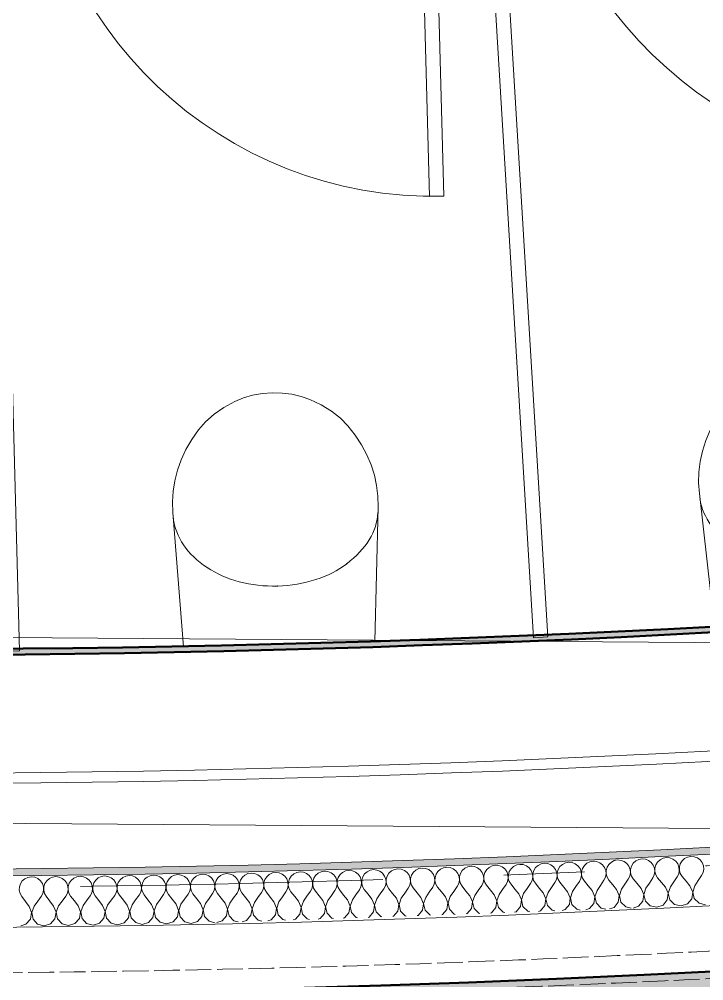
# Model space of a CAD drawing. Header units: millimetres. Extents: x -89663 to 74273, y -103666 to 18539.
# Drawn here: x -26515 to -25318, y -71921 to -70240 of the extents above; entities that cross this region are included whole.
import ezdxf
from ezdxf.enums import TextEntityAlignment as Align

# ---------------------------------------------------------------- set-up
doc = ezdxf.new("R2010")
doc.units = ezdxf.units.MM
doc.header["$MEASUREMENT"] = 0
doc.linetypes.add('Double Dashed', pattern=[1093.611073, 529.166651, -211.666656, 141.111112, -211.666656])
doc.linetypes.add('Hidden Line', pattern=[55, 45, -10])
for name, color, linetype in [('A-20-M_Floor_Slab', 7, 'Continuous'), ('A-25-M_Wall_Ext', 7, 'Continuous'), ('New_A-05-M_Gross_Int_WC_s', 7, 'Continuous'), ('New_A-15-MG_Structural_Grid_Phase_2', 7, 'Continuous'), ('New_A-25-M_Wall_Ext', 7, 'Continuous'), ('New_A-25-M_Wall_Int', 7, 'Continuous'), ('New_A-35-M_FFE_Sanitary', 7, 'Continuous'), ('New_A-40-M_Soft_Landscaping_P2', 7, 'Continuous')]:
    doc.layers.add(name, color=color, linetype=linetype)
for name, color, linetype, lineweight in [('A-20-M_Floor_Slab_Pen_No__89', 8, 'Continuous', 20), ('A-25-M_Wall_Ext_Pen_No__87', 8, 'Continuous', 20), ('New_A-25-M_Wall_Ext_Pen_No__87', 8, 'Continuous', 20), ('New_A-25-M_Wall_Int_Pen_No__193', 7, 'Continuous', 18), ('New_A-40-M_Soft_Landscaping_P2_Pen_No__150', 7, 'Continuous', 0), ('New_ArchiCAD Zone Stamps_Pen_No__6', 7, 'Continuous', 35)]:
    doc.layers.add(name, color=color, linetype=linetype, lineweight=lineweight)
for name, color, linetype, lineweight, true_color in [('New_A-05-M_Gross_Int_WC_s_Pen_No__74', 7, 'Continuous', 20, 0x606060), ('New_A-15-MG_Structural_Grid_Phase_2_Pen_No__222', 7, 'Continuous', 13, 0x65af33), ('New_A-25-M_Wall_Ext_Pen_No__107', 7, 'Continuous', 15, 0xa6a6a6), ('New_A-25-M_Wall_Ext_Pen_No__27', 7, 'Continuous', 50, 0x2a2a2a), ('New_A-25-M_Wall_Int_Pen_No__107', 7, 'Continuous', 15, 0xa6a6a6), ('New_A-25-M_Wall_Int_Pen_No__149', 7, 'Continuous', 0, 0x2a2a2a), ('New_A-35-M_FFE_Sanitary_Pen_No__211', 7, 'Continuous', 13, 0xebf6ff), ('New_A-35-M_FFE_Sanitary_Pen_No__27', 7, 'Continuous', 50, 0x2a2a2a), ('New_A-35-M_FFE_Sanitary_Pen_No__64', 7, 'Continuous', 20, 0x606060), ('New_A-35-M_FFE_Sanitary_Pen_No__75', 7, 'Continuous', 20, 0x606060)]:
    doc.layers.add(name, color=color, linetype=linetype, lineweight=lineweight, true_color=true_color)
doc.styles.add('GENERATED_STYLE_1', font='')
doc.styles.add('GENERATED_STYLE_3', font='')
doc.styles.add('GENERATED_STYLE_4', font='')
doc.styles.get('GENERATED_STYLE_1').set_extended_font_data('Arial', bold=True)
doc.styles.get('GENERATED_STYLE_3').set_extended_font_data('Arial')
doc.styles.get('GENERATED_STYLE_4').set_extended_font_data('Swis721 BT')

# ---------------------------------------------------------------- blocks, each defined once
blk = doc.blocks.new('*X220')
at = {"layer": 'New_A-25-M_Wall_Int_Pen_No__107', "linetype": 'Continuous'}
for p, q in [((-25516.9, -71713.1), (-25511.1, -71712)), ((-25511.1, -71712), (-25505.2, -71712.6)), ((-25479.4, -71713.8), (-25474.2, -71711.1)), ((-25474.2, -71711.1), (-25468.4, -71710)), ((-25468.4, -71710), (-25462.5, -71710.6)), ((-25462.5, -71710.6), (-25457, -71712.7)), ((-25441.1, -71715.7), (-25436.8, -71711.7)), ((-25436.8, -71711.7), (-25431.5, -71709.1)), ((-25431.5, -71709.1), (-25425.7, -71708)), ((-25425.7, -71708), (-25419.8, -71708.5)), ((-25419.8, -71708.5), (-25414.3, -71710.6)), ((-25414.3, -71710.6), (-25409.6, -71714.2)), ((-25398.4, -71713.6), (-25394.1, -71709.6)), ((-25394.1, -71709.6), (-25388.8, -71707)), ((-25388.8, -71707), (-25383, -71705.9)), ((-25383, -71705.9), (-25377.1, -71706.4)), ((-25377.1, -71706.4), (-25371.6, -71708.5)), ((-25371.6, -71708.5), (-25366.9, -71712.1)), ((-25366.9, -71712.1), (-25363.3, -71716.8)), ((-25358.8, -71716.5), (-25355.7, -71711.5)), ((-25355.7, -71711.5), (-25351.4, -71707.5)), ((-25351.4, -71707.5), (-25346.1, -71704.8)), ((-25346.1, -71704.8), (-25340.3, -71703.7)), ((-25340.3, -71703.7), (-25334.5, -71704.2)), ((-25334.5, -71704.2), (-25329, -71706.3)), ((-25329, -71706.3), (-25324.2, -71709.9)), ((-25324.2, -71709.9), (-25320.6, -71714.5)), ((-25943.9, -71729.2), (-25938.1, -71728.2)), ((-25938.1, -71728.2), (-25932.2, -71728.8)), ((-25932.2, -71728.8), (-25926.7, -71731.1)), ((-25906.5, -71730.4), (-25901.2, -71727.9)), ((-25901.2, -71727.9), (-25895.4, -71726.9)), ((-25895.4, -71726.9), (-25889.5, -71727.5)), ((-25889.5, -71727.5), (-25884, -71729.7)), ((-25863.8, -71729.1), (-25858.5, -71726.5)), ((-25858.5, -71726.5), (-25852.6, -71725.5)), ((-25852.6, -71725.5), (-25846.8, -71726.1)), ((-25846.8, -71726.1), (-25841.3, -71728.3)), ((-25841.3, -71728.3), (-25836.6, -71731.9)), ((-25825.5, -71731.5), (-25821.1, -71727.6)), ((-25821.1, -71727.6), (-25815.7, -71725)), ((-25815.7, -71725), (-25809.9, -71724)), ((-25809.9, -71724), (-25804.1, -71724.6)), ((-25804.1, -71724.6), (-25798.6, -71726.8)), ((-25798.6, -71726.8), (-25793.9, -71730.4)), ((-25782.7, -71730), (-25778.3, -71726.1)), ((-25778.3, -71726.1), (-25773, -71723.5)), ((-25773, -71723.5), (-25767.2, -71722.5)), ((-25767.2, -71722.5), (-25761.4, -71723.1)), ((-25761.4, -71723.1), (-25755.9, -71725.3)), ((-25755.9, -71725.3), (-25751.2, -71728.9)), ((-25751.2, -71728.9), (-25747.7, -71733.6)), ((-25743.2, -71733.5), (-25740, -71728.5)), ((-25740, -71728.5), (-25735.6, -71724.5)), ((-25735.6, -71724.5), (-25730.3, -71722)), ((-25730.3, -71722), (-25724.5, -71720.9)), ((-25724.5, -71720.9), (-25718.7, -71721.5)), ((-25718.7, -71721.5), (-25713.2, -71723.7)), ((-25713.2, -71723.7), (-25708.5, -71727.3)), ((-25708.5, -71727.3), (-25705, -71732)), ((-25700.5, -71731.9), (-25697.3, -71726.9)), ((-25697.3, -71726.9), (-25692.9, -71722.9)), ((-25692.9, -71722.9), (-25687.6, -71720.3)), ((-25687.6, -71720.3), (-25681.8, -71719.3)), ((-25681.8, -71719.3), (-25676, -71719.9)), ((-25676, -71719.9), (-25670.5, -71722)), ((-25670.5, -71722), (-25665.8, -71725.6)), ((-25665.8, -71725.6), (-25662.3, -71730.3)), ((-25657.8, -71730.2), (-25654.6, -71725.2)), ((-25654.6, -71725.2), (-25650.2, -71721.2)), ((-25650.2, -71721.2), (-25644.9, -71718.6)), ((-25644.9, -71718.6), (-25639.1, -71717.6)), ((-25639.1, -71717.6), (-25633.3, -71718.1)), ((-25633.3, -71718.1), (-25627.8, -71720.3)), ((-25627.8, -71720.3), (-25623.1, -71723.9)), ((-25623.1, -71723.9), (-25619.5, -71728.6)), ((-25619.5, -71728.6), (-25617.4, -71734.1)), ((-25616.7, -71734.1), (-25615, -71728.4)), ((-25615, -71728.4), (-25611.9, -71723.4)), ((-25611.9, -71723.4), (-25607.5, -71719.4)), ((-25607.5, -71719.4), (-25602.2, -71716.8)), ((-25602.2, -71716.8), (-25596.4, -71715.8)), ((-25596.4, -71715.8), (-25590.6, -71716.3)), ((-25590.6, -71716.3), (-25585.1, -71718.5)), ((-25585.1, -71718.5), (-25580.4, -71722.1)), ((-25580.4, -71722.1), (-25576.8, -71726.8)), ((-25576.8, -71726.8), (-25574.7, -71732.3)), ((-25574, -71732.3), (-25572.3, -71726.6)), ((-25572.3, -71726.6), (-25569.2, -71721.6)), ((-25569.2, -71721.6), (-25564.8, -71717.6)), ((-25564.8, -71717.6), (-25559.5, -71715)), ((-25559.5, -71715), (-25553.7, -71713.9)), ((-25553.7, -71713.9), (-25547.9, -71714.5)), ((-25547.9, -71714.5), (-25542.4, -71716.6)), ((-25542.4, -71716.6), (-25537.7, -71720.2)), ((-25537.7, -71720.2), (-25534.1, -71724.9)), ((-25534.1, -71724.9), (-25532, -71730.4)), ((-25531.3, -71730.4), (-25529.6, -71724.7)), ((-25529.6, -71724.7), (-25526.5, -71719.7)), ((-25526.5, -71719.7), (-25522.1, -71715.7)), ((-25522.1, -71715.7), (-25516.9, -71713.1)), ((-25505.2, -71712.6), (-25499.7, -71714.7)), ((-25499.7, -71714.7), (-25495, -71718.3)), ((-25495, -71718.3), (-25491.4, -71723)), ((-25491.4, -71723), (-25489.3, -71728.5)), ((-25489.3, -71728.5), (-25488.7, -71734.4)), ((-25488.5, -71728.4), (-25486.9, -71722.8)), ((-25488.5, -71734.4), (-25488.5, -71728.4)), ((-25486.9, -71722.8), (-25483.8, -71717.7)), ((-25483.8, -71717.7), (-25479.4, -71713.8)), ((-25457, -71712.7), (-25452.3, -71716.3)), ((-25452.3, -71716.3), (-25448.7, -71721)), ((-25448.7, -71721), (-25446.6, -71726.5)), ((-25446.6, -71726.5), (-25446, -71732.4)), ((-25445.8, -71726.4), (-25444.2, -71720.7)), ((-25445.8, -71732.3), (-25445.8, -71726.4)), ((-25444.2, -71720.7), (-25441.1, -71715.7)), ((-25409.6, -71714.2), (-25406, -71718.9)), ((-25406, -71718.9), (-25403.9, -71724.4)), ((-25403.9, -71724.4), (-25403.3, -71730.3)), ((-25403.1, -71724.4), (-25401.5, -71718.7)), ((-25403.1, -71730.3), (-25403.1, -71724.4)), ((-25401.5, -71718.7), (-25398.4, -71713.6)), ((-25363.3, -71716.8), (-25361.2, -71722.3)), ((-25360.6, -71728.1), (-25361.6, -71734)), ((-25361.2, -71722.3), (-25360.6, -71728.1)), ((-25360.4, -71722.2), (-25358.8, -71716.5)), ((-25360.4, -71728.1), (-25360.4, -71722.2)), ((-25358.8, -71733.8), (-25360.4, -71728.1)), ((-25320.6, -71714.5), (-25318.5, -71720)), ((-25317.9, -71725.9), (-25318.9, -71731.7)), ((-25318.5, -71720), (-25317.9, -71725.9)), ((-26509.2, -71746.6), (-26504.7, -71742.8)), ((-26504.7, -71742.8), (-26499.3, -71740.4)), ((-26499.3, -71740.4), (-26493.5, -71739.5)), ((-26493.5, -71739.5), (-26487.6, -71740.2)), ((-26487.6, -71740.2), (-26482.2, -71742.6)), ((-26482.2, -71742.6), (-26477.6, -71746.3)), ((-26466.4, -71746.2), (-26461.9, -71742.3)), ((-26461.9, -71742.3), (-26456.6, -71739.9)), ((-26456.6, -71739.9), (-26450.7, -71739)), ((-26450.7, -71739), (-26444.9, -71739.8)), ((-26444.9, -71739.8), (-26439.5, -71742.1)), ((-26439.5, -71742.1), (-26434.9, -71745.8)), ((-26434.9, -71745.8), (-26431.5, -71750.6)), ((-26427, -71750.6), (-26423.7, -71745.6)), ((-26423.7, -71745.6), (-26419.2, -71741.8)), ((-26419.2, -71741.8), (-26413.8, -71739.4)), ((-26413.8, -71739.4), (-26408, -71738.5)), ((-26408, -71738.5), (-26402.2, -71739.2)), ((-26402.2, -71739.2), (-26396.7, -71741.5)), ((-26396.7, -71741.5), (-26392.1, -71745.2)), ((-26392.1, -71745.2), (-26388.7, -71750)), ((-26384.2, -71750), (-26380.9, -71745.1)), ((-26380.9, -71745.1), (-26376.5, -71741.2)), ((-26376.5, -71741.2), (-26371.1, -71738.8)), ((-26371.1, -71738.8), (-26365.3, -71737.9)), ((-26365.3, -71737.9), (-26359.4, -71738.6)), ((-26359.4, -71738.6), (-26354, -71740.9)), ((-26354, -71740.9), (-26349.4, -71744.6)), ((-26349.4, -71744.6), (-26346, -71749.4)), ((-26341.5, -71749.3), (-26338.2, -71744.4)), ((-26338.2, -71744.4), (-26333.7, -71740.6)), ((-26333.7, -71740.6), (-26328.4, -71738.1)), ((-26328.4, -71738.1), (-26322.6, -71737.2)), ((-26322.6, -71737.2), (-26316.7, -71737.9)), ((-26316.7, -71737.9), (-26311.3, -71740.2)), ((-26311.3, -71740.2), (-26306.7, -71743.9)), ((-26306.7, -71743.9), (-26303.2, -71748.7)), ((-26298.7, -71748.6), (-26295.5, -71743.7)), ((-26295.5, -71743.7), (-26291, -71739.8)), ((-26291, -71739.8), (-26285.6, -71737.4)), ((-26285.6, -71737.4), (-26279.8, -71736.4)), ((-26279.8, -71736.4), (-26274, -71737.2)), ((-26274, -71737.2), (-26268.5, -71739.4)), ((-26268.5, -71739.4), (-26263.9, -71743.1)), ((-26263.9, -71743.1), (-26260.5, -71747.9)), ((-26256, -71747.9), (-26252.7, -71742.9)), ((-26252.7, -71742.9), (-26248.3, -71739.1)), ((-26248.3, -71739.1), (-26242.9, -71736.6)), ((-26242.9, -71736.6), (-26237.1, -71735.6)), ((-26237.1, -71735.6), (-26231.2, -71736.3)), ((-26231.2, -71736.3), (-26225.8, -71738.6)), ((-26225.8, -71738.6), (-26221.2, -71742.3)), ((-26221.2, -71742.3), (-26217.8, -71747.1)), ((-26213.2, -71747), (-26210, -71742.1)), ((-26210, -71742.1), (-26205.5, -71738.2)), ((-26205.5, -71738.2), (-26200.2, -71735.7)), ((-26200.2, -71735.7), (-26194.4, -71734.8)), ((-26194.4, -71734.8), (-26188.5, -71735.5)), ((-26188.5, -71735.5), (-26183.1, -71737.7)), ((-26183.1, -71737.7), (-26178.5, -71741.4)), ((-26178.5, -71741.4), (-26175, -71746.2)), ((-26170.5, -71746.1), (-26167.3, -71741.2)), ((-26167.3, -71741.2), (-26162.8, -71737.3)), ((-26162.8, -71737.3), (-26157.5, -71734.8)), ((-26157.5, -71734.8), (-26151.7, -71733.8)), ((-26151.7, -71733.8), (-26145.8, -71734.5)), ((-26145.8, -71734.5), (-26140.4, -71736.8)), ((-26140.4, -71736.8), (-26135.7, -71740.5)), ((-26135.7, -71740.5), (-26132.3, -71745.2)), ((-26132.3, -71745.2), (-26130.3, -71750.8)), ((-26129.5, -71750.8), (-26127.8, -71745.1)), ((-26127.8, -71745.1), (-26124.5, -71740.2)), ((-26124.5, -71740.2), (-26120.1, -71736.3)), ((-26120.1, -71736.3), (-26114.8, -71733.8)), ((-26114.8, -71733.8), (-26108.9, -71732.8)), ((-26108.9, -71732.8), (-26103.1, -71733.5)), ((-26103.1, -71733.5), (-26097.6, -71735.8)), ((-26097.6, -71735.8), (-26093, -71739.4)), ((-26093, -71739.4), (-26089.5, -71744.2)), ((-26089.5, -71744.2), (-26087.5, -71749.8)), ((-26086.8, -71749.8), (-26085, -71744.1)), ((-26085, -71744.1), (-26081.8, -71739.2)), ((-26081.8, -71739.2), (-26077.4, -71735.3)), ((-26077.4, -71735.3), (-26072, -71732.7)), ((-26072, -71732.7), (-26066.2, -71731.8)), ((-26066.2, -71731.8), (-26060.4, -71732.4)), ((-26060.4, -71732.4), (-26054.9, -71734.7)), ((-26054.9, -71734.7), (-26050.3, -71738.3)), ((-26050.3, -71738.3), (-26046.8, -71743.1)), ((-26046.8, -71743.1), (-26044.8, -71748.7)), ((-26044, -71748.7), (-26042.3, -71743)), ((-26042.3, -71743), (-26039.1, -71738)), ((-26039.1, -71738), (-26034.6, -71734.2)), ((-26034.6, -71734.2), (-26029.3, -71731.6)), ((-26029.3, -71731.6), (-26023.5, -71730.7)), ((-26023.5, -71730.7), (-26017.6, -71731.3)), ((-26017.6, -71731.3), (-26012.2, -71733.5)), ((-26012.2, -71733.5), (-26007.5, -71737.2)), ((-26007.5, -71737.2), (-26004.1, -71742)), ((-26004.1, -71742), (-26002, -71747.5)), ((-26001.3, -71747.5), (-25999.6, -71741.8)), ((-25999.6, -71741.8), (-25996.4, -71736.9)), ((-25996.4, -71736.9), (-25991.9, -71733)), ((-25991.9, -71733), (-25986.6, -71730.4)), ((-25986.6, -71730.4), (-25980.8, -71729.5)), ((-25980.8, -71729.5), (-25974.9, -71730.1)), ((-25974.9, -71730.1), (-25969.5, -71732.3)), ((-25969.5, -71732.3), (-25964.8, -71736)), ((-25964.8, -71736), (-25961.3, -71740.7)), ((-25961.3, -71740.7), (-25959.3, -71746.3)), ((-25958.5, -71746.3), (-25956.8, -71740.6)), ((-25956.8, -71740.6), (-25953.6, -71735.6)), ((-25953.6, -71735.6), (-25949.2, -71731.7)), ((-25949.2, -71731.7), (-25943.9, -71729.2)), ((-25926.7, -71731.1), (-25922.1, -71734.7)), ((-25922.1, -71734.7), (-25918.6, -71739.5)), ((-25918.6, -71739.5), (-25916.5, -71745)), ((-25916.5, -71745), (-25916.1, -71750.9)), ((-25915.9, -71750.9), (-25915.8, -71745)), ((-25915.8, -71745), (-25914.1, -71739.3)), ((-25914.1, -71739.3), (-25910.9, -71734.3)), ((-25910.9, -71734.3), (-25906.5, -71730.4)), ((-25884, -71729.7), (-25879.4, -71733.3)), ((-25879.4, -71733.3), (-25875.9, -71738.1)), ((-25875.9, -71738.1), (-25873.8, -71743.6)), ((-25873.8, -71743.6), (-25873.3, -71749.5)), ((-25873.2, -71749.5), (-25873.1, -71743.6)), ((-25873.1, -71743.6), (-25871.4, -71738)), ((-25871.4, -71738), (-25868.2, -71733)), ((-25868.2, -71733), (-25863.8, -71729.1)), ((-25836.6, -71731.9), (-25833.1, -71736.7)), ((-25833.1, -71736.7), (-25831.1, -71742.2)), ((-25831.1, -71742.2), (-25830.6, -71748.1)), ((-25830.4, -71748.1), (-25830.3, -71742.2)), ((-25830.3, -71742.2), (-25828.6, -71736.5)), ((-25828.6, -71736.5), (-25825.5, -71731.5)), ((-25793.9, -71730.4), (-25790.4, -71735.2)), ((-25790.4, -71735.2), (-25788.3, -71740.7)), ((-25788.3, -71740.7), (-25787.8, -71746.6)), ((-25787.7, -71746.6), (-25787.6, -71740.7)), ((-25787.6, -71740.7), (-25785.9, -71735)), ((-25785.9, -71735), (-25782.7, -71730)), ((-25747.7, -71733.6), (-25745.6, -71739.2)), ((-25745.1, -71745.1), (-25746.2, -71750.9)), ((-25745.6, -71739.2), (-25745.1, -71745.1)), ((-25744.9, -71739.1), (-25743.2, -71733.5)), ((-25744.9, -71745.1), (-25744.9, -71739.1)), ((-25743.4, -71750.8), (-25744.9, -71745.1)), ((-25705, -71732), (-25702.9, -71737.6)), ((-25702.4, -71743.4), (-25703.5, -71749.2)), ((-25702.9, -71737.6), (-25702.4, -71743.4)), ((-25702.2, -71743.4), (-25702.1, -71737.5)), ((-25700.6, -71749.1), (-25702.2, -71743.4)), ((-25702.1, -71737.5), (-25700.5, -71731.9)), ((-25662.3, -71730.3), (-25660.2, -71735.9)), ((-25659.6, -71741.8), (-25660.7, -71747.6)), ((-25660.2, -71735.9), (-25659.6, -71741.8)), ((-25659.5, -71741.8), (-25659.4, -71735.8)), ((-25657.9, -71747.5), (-25659.5, -71741.8)), ((-25659.4, -71735.8), (-25657.8, -71730.2)), ((-25616.9, -71740), (-25618, -71745.8)), ((-25617.4, -71734.1), (-25616.9, -71740)), ((-25616.7, -71740), (-25616.7, -71734.1)), ((-25615.2, -71745.7), (-25616.7, -71740)), ((-25612.1, -71750.7), (-25615.2, -71745.7)), ((-25575.3, -71744), (-25577.9, -71749.3)), ((-25574.2, -71738.2), (-25575.3, -71744)), ((-25574.7, -71732.3), (-25574.2, -71738.2)), ((-25574, -71738.2), (-25574, -71732.3)), ((-25572.4, -71743.9), (-25574, -71738.2)), ((-25569.3, -71748.9), (-25572.4, -71743.9)), ((-25532.5, -71742.1), (-25535.1, -71747.4)), ((-25531.4, -71736.3), (-25532.5, -71742.1)), ((-25532, -71730.4), (-25531.4, -71736.3)), ((-25531.3, -71736.3), (-25531.3, -71730.4)), ((-25529.7, -71742), (-25531.3, -71736.3)), ((-25526.6, -71747), (-25529.7, -71742)), ((-25498.4, -71754.3), (-25492.4, -71745.5)), ((-25489.8, -71740.2), (-25492.4, -71745.5)), ((-25488.7, -71734.4), (-25489.8, -71740.2)), ((-25486.9, -71740), (-25488.5, -71734.4)), ((-25483.9, -71745.1), (-25486.9, -71740)), ((-25477, -71753.3), (-25483.9, -71745.1)), ((-25455.7, -71752.3), (-25449.7, -71743.5)), ((-25447.1, -71738.2), (-25449.7, -71743.5)), ((-25446, -71732.4), (-25447.1, -71738.2)), ((-25444.2, -71738), (-25445.8, -71732.3)), ((-25441.1, -71743.1), (-25444.2, -71738)), ((-25434.3, -71751.3), (-25441.1, -71743.1)), ((-25412.9, -71750.3), (-25406.9, -71741.4)), ((-25404.3, -71736.1), (-25406.9, -71741.4)), ((-25403.3, -71730.3), (-25404.3, -71736.1)), ((-25401.5, -71736), (-25403.1, -71730.3)), ((-25398.4, -71741), (-25401.5, -71736)), ((-25391.6, -71749.2), (-25398.4, -71741)), ((-25370.2, -71748.2), (-25364.2, -71739.3)), ((-25361.6, -71734), (-25364.2, -71739.3)), ((-25355.7, -71738.8), (-25358.8, -71733.8)), ((-25348.8, -71747.1), (-25355.7, -71738.8)), ((-25327.4, -71746), (-25321.5, -71737.1)), ((-25318.9, -71731.7), (-25321.5, -71737.1)), ((-26514.5, -71763), (-26514.3, -71757.1)), ((-26514.3, -71757.1), (-26512.5, -71751.5)), ((-26512.5, -71751.5), (-26509.2, -71746.6)), ((-26477.6, -71746.3), (-26474.2, -71751.1)), ((-26474.2, -71751.1), (-26472.3, -71756.7)), ((-26471.9, -71762.6), (-26473.2, -71768.4)), ((-26472.3, -71756.7), (-26471.9, -71762.6)), ((-26471.8, -71762.6), (-26471.5, -71756.7)), ((-26470.4, -71768.3), (-26471.8, -71762.6)), ((-26471.5, -71756.7), (-26469.7, -71751.1)), ((-26469.7, -71751.1), (-26466.4, -71746.2)), ((-26431.5, -71750.6), (-26429.5, -71756.2)), ((-26429.2, -71762.1), (-26430.4, -71767.9)), ((-26429.5, -71756.2), (-26429.2, -71762.1)), ((-26429, -71762.1), (-26428.8, -71756.2)), ((-26427.6, -71767.8), (-26429, -71762.1)), ((-26428.8, -71756.2), (-26427, -71750.6)), ((-26388.7, -71750), (-26386.8, -71755.6)), ((-26386.4, -71761.5), (-26387.6, -71767.3)), ((-26386.8, -71755.6), (-26386.4, -71761.5)), ((-26386.2, -71761.5), (-26386, -71755.6)), ((-26384.8, -71767.3), (-26386.2, -71761.5)), ((-26386, -71755.6), (-26384.2, -71750)), ((-26346, -71749.4), (-26344, -71755)), ((-26343.6, -71760.9), (-26344.9, -71766.7)), ((-26344, -71755), (-26343.6, -71760.9)), ((-26343.5, -71760.9), (-26343.3, -71755)), ((-26342, -71766.6), (-26343.5, -71760.9)), ((-26343.3, -71755), (-26341.5, -71749.3)), ((-26303.2, -71748.7), (-26301.3, -71754.3)), ((-26300.9, -71760.2), (-26302.1, -71766)), ((-26301.3, -71754.3), (-26300.9, -71760.2)), ((-26300.7, -71760.2), (-26300.5, -71754.3)), ((-26299.3, -71765.9), (-26300.7, -71760.2)), ((-26300.5, -71754.3), (-26298.7, -71748.6)), ((-26260.5, -71747.9), (-26258.5, -71753.5)), ((-26258.1, -71759.4), (-26259.3, -71765.2)), ((-26258.5, -71753.5), (-26258.1, -71759.4)), ((-26257.9, -71759.4), (-26257.8, -71753.5)), ((-26256.5, -71765.1), (-26257.9, -71759.4)), ((-26257.8, -71753.5), (-26256, -71747.9)), ((-26217.8, -71747.1), (-26215.8, -71752.7)), ((-26215.4, -71758.6), (-26216.6, -71764.4)), ((-26215.8, -71752.7), (-26215.4, -71758.6)), ((-26215.2, -71758.6), (-26215, -71752.7)), ((-26213.7, -71764.3), (-26215.2, -71758.6)), ((-26215, -71752.7), (-26213.2, -71747)), ((-26175, -71746.2), (-26173, -71751.8)), ((-26172.6, -71757.7), (-26173.8, -71763.5)), ((-26173, -71751.8), (-26172.6, -71757.7)), ((-26172.4, -71757.7), (-26172.3, -71751.8)), ((-26171, -71763.4), (-26172.4, -71757.7)), ((-26172.3, -71751.8), (-26170.5, -71746.1)), ((-26131, -71762.5), (-26133.8, -71767.7)), ((-26129.8, -71756.7), (-26131, -71762.5)), ((-26130.3, -71750.8), (-26129.8, -71756.7)), ((-26129.7, -71756.7), (-26129.5, -71750.8)), ((-26128.2, -71762.4), (-26129.7, -71756.7)), ((-26125.2, -71767.5), (-26128.2, -71762.4)), ((-26088.3, -71761.5), (-26091, -71766.7)), ((-26087.1, -71755.7), (-26088.3, -71761.5)), ((-26087.5, -71749.8), (-26087.1, -71755.7)), ((-26086.9, -71755.7), (-26086.8, -71749.8)), ((-26085.4, -71761.4), (-26086.9, -71755.7)), ((-26082.4, -71766.5), (-26085.4, -71761.4)), ((-26045.5, -71760.4), (-26048.2, -71765.6)), ((-26044.3, -71754.6), (-26045.5, -71760.4)), ((-26044.8, -71748.7), (-26044.3, -71754.6)), ((-26044.2, -71754.6), (-26044, -71748.7)), ((-26042.7, -71760.3), (-26044.2, -71754.6)), ((-26039.7, -71765.4), (-26042.7, -71760.3)), ((-26002.7, -71759.2), (-26005.5, -71764.5)), ((-26001.6, -71753.4), (-26002.7, -71759.2)), ((-26002, -71747.5), (-26001.6, -71753.4)), ((-26001.4, -71753.4), (-26001.3, -71747.5)), ((-25999.9, -71759.1), (-26001.4, -71753.4)), ((-25996.9, -71764.2), (-25999.9, -71759.1)), ((-25960, -71758), (-25962.7, -71763.2)), ((-25958.8, -71752.2), (-25960, -71758)), ((-25959.3, -71746.3), (-25958.8, -71752.2)), ((-25958.7, -71752.2), (-25958.5, -71746.3)), ((-25957.1, -71757.9), (-25958.7, -71752.2)), ((-25954.1, -71763), (-25957.1, -71757.9)), ((-25926.1, -71770.7), (-25919.9, -71761.9)), ((-25917.2, -71756.7), (-25919.9, -71761.9)), ((-25916.1, -71750.9), (-25917.2, -71756.7)), ((-25914.4, -71756.6), (-25915.9, -71750.9)), ((-25911.4, -71761.7), (-25914.4, -71756.6)), ((-25904.7, -71770), (-25911.4, -71761.7)), ((-25883.3, -71769.4), (-25877.2, -71760.6)), ((-25874.5, -71755.3), (-25877.2, -71760.6)), ((-25873.3, -71749.5), (-25874.5, -71755.3)), ((-25871.6, -71755.2), (-25873.2, -71749.5)), ((-25868.6, -71760.3), (-25871.6, -71755.2)), ((-25861.9, -71768.7), (-25868.6, -71760.3)), ((-25840.5, -71768), (-25834.4, -71759.2)), ((-25831.7, -71753.9), (-25834.4, -71759.2)), ((-25830.6, -71748.1), (-25831.7, -71753.9)), ((-25828.9, -71753.8), (-25830.4, -71748.1)), ((-25825.9, -71758.9), (-25828.9, -71753.8)), ((-25819.1, -71767.2), (-25825.9, -71758.9)), ((-25797.8, -71766.5), (-25791.6, -71757.7)), ((-25789, -71752.4), (-25791.6, -71757.7)), ((-25787.8, -71746.6), (-25789, -71752.4)), ((-25786.1, -71752.3), (-25787.7, -71746.6)), ((-25783.1, -71757.4), (-25786.1, -71752.3)), ((-25776.4, -71765.7), (-25783.1, -71757.4)), ((-25755, -71764.9), (-25748.9, -71756.1)), ((-25746.2, -71750.9), (-25748.9, -71756.1)), ((-25740.3, -71755.8), (-25743.4, -71750.8)), ((-25733.6, -71764.2), (-25740.3, -71755.8)), ((-25712.2, -71763.3), (-25706.1, -71754.5)), ((-25703.5, -71749.2), (-25706.1, -71754.5)), ((-25697.6, -71754.2), (-25700.6, -71749.1)), ((-25690.8, -71762.5), (-25697.6, -71754.2)), ((-25684.1, -71770.8), (-25690.8, -71762.5)), ((-25675.5, -71770.5), (-25669.5, -71761.7)), ((-25669.5, -71761.7), (-25663.4, -71752.9)), ((-25660.7, -71747.6), (-25663.4, -71752.9)), ((-25654.8, -71752.5), (-25657.9, -71747.5)), ((-25648.1, -71760.8), (-25654.8, -71752.5)), ((-25641.3, -71769.1), (-25648.1, -71760.8)), ((-25632.8, -71768.8), (-25626.7, -71759.9)), ((-25626.7, -71759.9), (-25620.6, -71751.1)), ((-25618, -71745.8), (-25620.6, -71751.1)), ((-25605.3, -71759), (-25612.1, -71750.7)), ((-25598.5, -71767.3), (-25605.3, -71759)), ((-25590, -71767), (-25583.9, -71758.1)), ((-25583.9, -71758.1), (-25577.9, -71749.3)), ((-25562.6, -71757.2), (-25569.3, -71748.9)), ((-25555.8, -71765.5), (-25562.6, -71757.2)), ((-25547.2, -71765.1), (-25541.2, -71756.3)), ((-25541.2, -71756.3), (-25535.1, -71747.4)), ((-25519.8, -71755.3), (-25526.6, -71747)), ((-25513, -71763.6), (-25519.8, -71755.3)), ((-25504.4, -71763.2), (-25498.4, -71754.3)), ((-25470.2, -71761.6), (-25477, -71753.3)), ((-25470.2, -71761.6), (-25465.5, -71772.3)), ((-25465.4, -71772.3), (-25461.7, -71761.2)), ((-25461.7, -71761.2), (-25455.7, -71752.3)), ((-25427.5, -71759.6), (-25434.3, -71751.3)), ((-25427.5, -71759.6), (-25422.7, -71770.3)), ((-25422.6, -71770.3), (-25418.9, -71759.2)), ((-25418.9, -71759.2), (-25412.9, -71750.3)), ((-25384.7, -71757.5), (-25391.6, -71749.2)), ((-25384.7, -71757.5), (-25380, -71768.2)), ((-25379.8, -71768.2), (-25376.2, -71757)), ((-25376.2, -71757), (-25370.2, -71748.2)), ((-25342, -71755.3), (-25348.8, -71747.1)), ((-25342, -71755.3), (-25337.2, -71766)), ((-25337, -71766), (-25333.4, -71754.9)), ((-25333.4, -71754.9), (-25327.4, -71746)), ((-26513.1, -71768.8), (-26514.5, -71763)), ((-26510.2, -71773.9), (-26513.1, -71768.8)), ((-26503.7, -71782.4), (-26510.2, -71773.9)), ((-26482.3, -71782.2), (-26476, -71773.6)), ((-26473.2, -71768.4), (-26476, -71773.6)), ((-26467.4, -71773.5), (-26470.4, -71768.3)), ((-26460.9, -71782), (-26467.4, -71773.5)), ((-26439.5, -71781.7), (-26433.2, -71773.1)), ((-26430.4, -71767.9), (-26433.2, -71773.1)), ((-26424.7, -71773), (-26427.6, -71767.8)), ((-26418.1, -71781.5), (-26424.7, -71773)), ((-26396.7, -71781.2), (-26390.4, -71772.5)), ((-26387.6, -71767.3), (-26390.4, -71772.5)), ((-26381.9, -71772.4), (-26384.8, -71767.3)), ((-26375.3, -71780.9), (-26381.9, -71772.4)), ((-26353.9, -71780.5), (-26347.7, -71771.9)), ((-26344.9, -71766.7), (-26347.7, -71771.9)), ((-26339.1, -71771.7), (-26342, -71766.6)), ((-26332.5, -71780.2), (-26339.1, -71771.7)), ((-26311.1, -71779.9), (-26304.9, -71771.2)), ((-26302.1, -71766), (-26304.9, -71771.2)), ((-26296.3, -71771), (-26299.3, -71765.9)), ((-26289.8, -71779.5), (-26296.3, -71771)), ((-26274.6, -71787.8), (-26268.4, -71779.1)), ((-26268.4, -71779.1), (-26262.1, -71770.4)), ((-26259.3, -71765.2), (-26262.1, -71770.4)), ((-26253.5, -71770.3), (-26256.5, -71765.1)), ((-26247, -71778.7), (-26253.5, -71770.3)), ((-26240.4, -71787.1), (-26247, -71778.7)), ((-26231.8, -71787), (-26225.6, -71778.3)), ((-26225.6, -71778.3), (-26219.3, -71769.6)), ((-26216.6, -71764.4), (-26219.3, -71769.6)), ((-26210.8, -71769.4), (-26213.7, -71764.3)), ((-26204.2, -71777.8), (-26210.8, -71769.4)), ((-26197.6, -71786.3), (-26204.2, -71777.8)), ((-26189, -71786.1), (-26182.8, -71777.4)), ((-26182.8, -71777.4), (-26176.5, -71768.7)), ((-26173.8, -71763.5), (-26176.5, -71768.7)), ((-26168, -71768.5), (-26171, -71763.4)), ((-26161.4, -71776.9), (-26168, -71768.5)), ((-26154.8, -71785.4), (-26161.4, -71776.9)), ((-26146.2, -71785.2), (-26140, -71776.4)), ((-26140, -71776.4), (-26133.8, -71767.7)), ((-26118.6, -71775.9), (-26125.2, -71767.5)), ((-26112, -71784.4), (-26118.6, -71775.9)), ((-26103.4, -71784.2), (-26097.2, -71775.4)), ((-26097.2, -71775.4), (-26091, -71766.7)), ((-26075.8, -71774.9), (-26082.4, -71766.5)), ((-26069.2, -71783.3), (-26075.8, -71774.9)), ((-26060.6, -71783.1), (-26054.4, -71774.3)), ((-26054.4, -71774.3), (-26048.2, -71765.6)), ((-26033, -71773.8), (-26039.7, -71765.4)), ((-26026.4, -71782.2), (-26033, -71773.8)), ((-26017.8, -71781.9), (-26011.6, -71773.2)), ((-26011.6, -71773.2), (-26005.5, -71764.5)), ((-25990.2, -71772.6), (-25996.9, -71764.2)), ((-25983.6, -71781), (-25990.2, -71772.6)), ((-25975, -71780.7), (-25968.9, -71772)), ((-25968.9, -71772), (-25962.7, -71763.2)), ((-25947.5, -71771.4), (-25954.1, -71763)), ((-25940.8, -71779.7), (-25947.5, -71771.4)), ((-25932.2, -71779.5), (-25926.1, -71770.7)), ((-25898, -71778.4), (-25904.7, -71770)), ((-25898, -71778.4), (-25893.5, -71789.2)), ((-25893.3, -71789.2), (-25889.4, -71778.1)), ((-25889.4, -71778.1), (-25883.3, -71769.4)), ((-25855.2, -71777), (-25861.9, -71768.7)), ((-25855.2, -71777), (-25850.7, -71787.8)), ((-25850.5, -71787.8), (-25846.7, -71776.7)), ((-25846.7, -71776.7), (-25840.5, -71768)), ((-25812.4, -71775.6), (-25819.1, -71767.2)), ((-25812.4, -71775.6), (-25807.9, -71786.4)), ((-25807.7, -71786.3), (-25803.9, -71775.3)), ((-25803.9, -71775.3), (-25797.8, -71766.5)), ((-25769.6, -71774.1), (-25776.4, -71765.7)), ((-25769.6, -71774.1), (-25765.1, -71784.8)), ((-25764.9, -71784.8), (-25761.1, -71773.7)), ((-25761.1, -71773.7), (-25755, -71764.9)), ((-25726.9, -71772.5), (-25733.6, -71764.2)), ((-25726.9, -71772.5), (-25722.3, -71783.2)), ((-25722.1, -71783.2), (-25718.3, -71772.2)), ((-25718.3, -71772.2), (-25712.2, -71763.3)), ((-25684.1, -71770.8), (-25679.5, -71781.6)), ((-25679.3, -71781.6), (-25675.5, -71770.5)), ((-25641.3, -71769.1), (-25636.7, -71779.9)), ((-25636.5, -71779.9), (-25632.8, -71768.8)), ((-25598.5, -71767.3), (-25593.9, -71778.1)), ((-25593.9, -71778.1), (-25595.6, -71789.7)), ((-25593.7, -71778.1), (-25590, -71767)), ((-25591, -71789.5), (-25593.7, -71778.1)), ((-25555.8, -71765.5), (-25551.1, -71776.2)), ((-25551.1, -71776.2), (-25552.8, -71787.8)), ((-25550.9, -71776.2), (-25547.2, -71765.1)), ((-25548.2, -71787.6), (-25550.9, -71776.2)), ((-25513, -71763.6), (-25508.3, -71774.3)), ((-25508.3, -71774.3), (-25510, -71785.9)), ((-25508.1, -71774.3), (-25504.4, -71763.2)), ((-25505.4, -71785.7), (-25508.1, -71774.3)), ((-25465.5, -71772.3), (-25467.2, -71783.9)), ((-25462.6, -71783.7), (-25465.4, -71772.3)), ((-25422.7, -71770.3), (-25424.4, -71781.9)), ((-25419.8, -71781.7), (-25422.6, -71770.3)), ((-25380, -71768.2), (-25381.6, -71779.8)), ((-25377.1, -71779.5), (-25379.8, -71768.2)), ((-25338.8, -71777.6), (-25346.2, -71786.6)), ((-25337.2, -71766), (-25338.8, -71777.6)), ((-25334.3, -71777.4), (-25337, -71766)), ((-25325.9, -71785.6), (-25334.3, -71777.4)), ((-26497.2, -71791), (-26503.7, -71782.4)), ((-26497.2, -71791), (-26492.9, -71801.8)), ((-26492.7, -71801.8), (-26488.6, -71790.9)), ((-26488.6, -71790.9), (-26482.3, -71782.2)), ((-26454.4, -71790.5), (-26460.9, -71782)), ((-26454.4, -71790.5), (-26450.1, -71801.4)), ((-26449.9, -71801.4), (-26445.8, -71790.4)), ((-26445.8, -71790.4), (-26439.5, -71781.7)), ((-26411.6, -71789.9), (-26418.1, -71781.5)), ((-26411.6, -71789.9), (-26407.3, -71800.8)), ((-26407.1, -71800.8), (-26403, -71789.8)), ((-26403, -71789.8), (-26396.7, -71781.2)), ((-26368.8, -71789.3), (-26375.3, -71780.9)), ((-26368.8, -71789.3), (-26364.4, -71800.2)), ((-26364.3, -71800.2), (-26360.2, -71789.2)), ((-26360.2, -71789.2), (-26353.9, -71780.5)), ((-26326, -71788.7), (-26332.5, -71780.2)), ((-26326, -71788.7), (-26321.6, -71799.5)), ((-26321.4, -71799.5), (-26317.4, -71788.5)), ((-26317.4, -71788.5), (-26311.1, -71779.9)), ((-26283.2, -71787.9), (-26289.8, -71779.5)), ((-26283.2, -71787.9), (-26278.8, -71798.8)), ((-26278.6, -71798.8), (-26274.6, -71787.8)), ((-26240.4, -71787.1), (-26236, -71798)), ((-26235.8, -71798), (-26231.8, -71787)), ((-26197.6, -71786.3), (-26193.1, -71797.1)), ((-26193, -71797.1), (-26189, -71786.1)), ((-26154.8, -71785.4), (-26150.3, -71796.2)), ((-26150.3, -71796.2), (-26152.2, -71807.7)), ((-26150.2, -71796.2), (-26146.2, -71785.2)), ((-26147.7, -71807.6), (-26150.2, -71796.2)), ((-26112, -71784.4), (-26107.5, -71795.2)), ((-26107.5, -71795.2), (-26109.4, -71806.7)), ((-26107.3, -71795.2), (-26103.4, -71784.2)), ((-26104.9, -71806.6), (-26107.3, -71795.2)), ((-26069.2, -71783.3), (-26064.7, -71794.1)), ((-26064.7, -71794.1), (-26066.6, -71805.7)), ((-26064.5, -71794.1), (-26060.6, -71783.1)), ((-26062.1, -71805.6), (-26064.5, -71794.1)), ((-26026.4, -71782.2), (-26021.9, -71793)), ((-26021.9, -71793), (-26023.8, -71804.6)), ((-26021.7, -71793), (-26017.8, -71781.9)), ((-26019.2, -71804.4), (-26021.7, -71793)), ((-25983.6, -71781), (-25979.1, -71791.8)), ((-25979.1, -71791.8), (-25980.9, -71803.4)), ((-25978.9, -71791.8), (-25975, -71780.7)), ((-25976.4, -71803.2), (-25978.9, -71791.8)), ((-25940.8, -71779.7), (-25936.3, -71790.5)), ((-25936.3, -71790.5), (-25938.1, -71802.1)), ((-25936.1, -71790.5), (-25932.2, -71779.5)), ((-25933.6, -71802), (-25936.1, -71790.5)), ((-25893.5, -71789.2), (-25895.3, -71800.8)), ((-25890.8, -71800.6), (-25893.3, -71789.2)), ((-25850.7, -71787.8), (-25852.4, -71799.4)), ((-25847.9, -71799.2), (-25850.5, -71787.8)), ((-25807.9, -71786.4), (-25809.6, -71797.9)), ((-25805.1, -71797.8), (-25807.7, -71786.3)), ((-25765.1, -71784.8), (-25766.8, -71796.4)), ((-25762.3, -71796.2), (-25764.9, -71784.8)), ((-25724, -71794.8), (-25731.6, -71803.8)), ((-25722.3, -71783.2), (-25724, -71794.8)), ((-25719.5, -71794.7), (-25722.1, -71783.2)), ((-25711.3, -71803), (-25719.5, -71794.7)), ((-25681.2, -71793.2), (-25688.7, -71802.1)), ((-25679.5, -71781.6), (-25681.2, -71793.2)), ((-25676.7, -71793), (-25679.3, -71781.6)), ((-25668.4, -71801.3), (-25676.7, -71793)), ((-25638.4, -71791.5), (-25645.9, -71800.4)), ((-25636.7, -71779.9), (-25638.4, -71791.5)), ((-25633.9, -71791.3), (-25636.5, -71779.9)), ((-25625.6, -71799.6), (-25633.9, -71791.3)), ((-25595.6, -71789.7), (-25603.1, -71798.6)), ((-25582.8, -71797.8), (-25591, -71789.5)), ((-25552.8, -71787.8), (-25560.3, -71796.8)), ((-25540, -71795.9), (-25548.2, -71787.6)), ((-25533.8, -71797.4), (-25540, -71795.9)), ((-25517.5, -71794.9), (-25523.8, -71797)), ((-25510, -71785.9), (-25517.5, -71794.9)), ((-25497.2, -71794), (-25505.4, -71785.7)), ((-25489.3, -71795.8), (-25497.2, -71794)), ((-25474.6, -71792.9), (-25482.6, -71795.6)), ((-25467.2, -71783.9), (-25474.6, -71792.9)), ((-25454.3, -71792), (-25462.6, -71783.7)), ((-25444.5, -71794.3), (-25454.3, -71792)), ((-25431.8, -71790.9), (-25441.5, -71794.2)), ((-25424.4, -71781.9), (-25431.8, -71790.9)), ((-25411.5, -71789.9), (-25419.8, -71781.7)), ((-25400.1, -71792.6), (-25411.5, -71789.9)), ((-25389, -71788.8), (-25400.1, -71792.6)), ((-25381.6, -71779.8), (-25389, -71788.8)), ((-25368.7, -71787.8), (-25377.1, -71779.5)), ((-25357.3, -71790.4), (-25368.7, -71787.8)), ((-25346.2, -71786.6), (-25357.3, -71790.4)), ((-25314.5, -71788.2), (-25325.9, -71785.6)), ((-26492.9, -71801.8), (-26495, -71813.4)), ((-26490.4, -71813.3), (-26492.7, -71801.8)), ((-26452.1, -71812.9), (-26459.9, -71821.6)), ((-26450.1, -71801.4), (-26452.1, -71812.9)), ((-26447.6, -71812.8), (-26449.9, -71801.4)), ((-26439.6, -71821.4), (-26447.6, -71812.8)), ((-26409.3, -71812.4), (-26417.1, -71821.1)), ((-26407.3, -71800.8), (-26409.3, -71812.4)), ((-26404.8, -71812.3), (-26407.1, -71800.8)), ((-26396.7, -71820.8), (-26404.8, -71812.3)), ((-26366.4, -71811.8), (-26374.2, -71820.5)), ((-26364.4, -71800.2), (-26366.4, -71811.8)), ((-26361.9, -71811.7), (-26364.3, -71800.2)), ((-26353.9, -71820.2), (-26361.9, -71811.7)), ((-26323.6, -71811.1), (-26331.4, -71819.9)), ((-26321.6, -71799.5), (-26323.6, -71811.1)), ((-26319.1, -71811), (-26321.4, -71799.5)), ((-26311, -71819.5), (-26319.1, -71811)), ((-26280.8, -71810.3), (-26288.5, -71819.1)), ((-26278.8, -71798.8), (-26280.8, -71810.3)), ((-26276.2, -71810.3), (-26278.6, -71798.8)), ((-26268.2, -71818.8), (-26276.2, -71810.3)), ((-26237.9, -71809.5), (-26245.6, -71818.3)), ((-26236, -71798), (-26237.9, -71809.5)), ((-26233.4, -71809.5), (-26235.8, -71798)), ((-26225.3, -71817.9), (-26233.4, -71809.5)), ((-26195.1, -71808.7), (-26202.8, -71817.5)), ((-26193.1, -71797.1), (-26195.1, -71808.7)), ((-26190.6, -71808.6), (-26193, -71797.1)), ((-26182.5, -71817.1), (-26190.6, -71808.6)), ((-26152.2, -71807.7), (-26160, -71816.6)), ((-26139.6, -71816.1), (-26147.7, -71807.6)), ((-26109.4, -71806.7), (-26117.1, -71815.6)), ((-26096.8, -71815.1), (-26104.9, -71806.6)), ((-26066.6, -71805.7), (-26074.3, -71814.5)), ((-26053.9, -71814), (-26062.1, -71805.6)), ((-26023.8, -71804.6), (-26031.4, -71813.4)), ((-26011.1, -71812.9), (-26019.2, -71804.4)), ((-26007.3, -71813.8), (-26011.1, -71812.9)), ((-25988.6, -71812.2), (-25992, -71813.3)), ((-25980.9, -71803.4), (-25988.6, -71812.2)), ((-25968.3, -71811.6), (-25976.4, -71803.2)), ((-25965.4, -71812.4), (-25968.3, -71811.6)), ((-25945.7, -71811), (-25948.3, -71811.8)), ((-25938.1, -71802.1), (-25945.7, -71811)), ((-25925.4, -71810.4), (-25933.6, -71802)), ((-25923.2, -71810.9), (-25925.4, -71810.4)), ((-25902.9, -71809.7), (-25904.8, -71810.3)), ((-25895.3, -71800.8), (-25902.9, -71809.7)), ((-25882.6, -71809), (-25890.8, -71800.6)), ((-25880.9, -71809.4), (-25882.6, -71809)), ((-25860.1, -71808.3), (-25861.6, -71808.8)), ((-25852.4, -71799.4), (-25860.1, -71808.3)), ((-25839.7, -71807.6), (-25847.9, -71799.2)), ((-25838.3, -71808), (-25839.7, -71807.6)), ((-25817.2, -71806.8), (-25818.6, -71807.3)), ((-25809.6, -71797.9), (-25817.2, -71806.8)), ((-25796.9, -71806.1), (-25805.1, -71797.8)), ((-25795.5, -71806.5), (-25796.9, -71806.1)), ((-25774.4, -71805.3), (-25775.8, -71805.8)), ((-25766.8, -71796.4), (-25774.4, -71805.3)), ((-25754.1, -71804.6), (-25762.3, -71796.2)), ((-25752.5, -71805), (-25754.1, -71804.6)), ((-25731.6, -71803.8), (-25733.2, -71804.3)), ((-25709.3, -71803.5), (-25711.3, -71803)), ((-25688.7, -71802.1), (-25690.9, -71802.8)), ((-25665.8, -71802), (-25668.4, -71801.3)), ((-25645.9, -71800.4), (-25648.8, -71801.4)), ((-25622, -71800.4), (-25625.6, -71799.6)), ((-25603.1, -71798.6), (-25607, -71799.9)), ((-25578, -71798.9), (-25582.8, -71797.8)), ((-25560.3, -71796.8), (-25565.3, -71798.5)), ((-26502.8, -71822.1), (-26511.9, -71824.8)), ((-26495, -71813.4), (-26502.8, -71822.1)), ((-26482.4, -71821.9), (-26490.4, -71813.3)), ((-26471.4, -71824.9), (-26482.4, -71821.9)), ((-26459.9, -71821.6), (-26470.9, -71824.9)), ((-26428.3, -71824.5), (-26439.6, -71821.4)), ((-26417.1, -71821.1), (-26428.3, -71824.5)), ((-26385.4, -71823.9), (-26396.7, -71820.8)), ((-26374.2, -71820.5), (-26385.4, -71823.9)), ((-26342.6, -71823.2), (-26353.9, -71820.2)), ((-26331.4, -71819.9), (-26342.6, -71823.2)), ((-26299.7, -71822.5), (-26311, -71819.5)), ((-26288.5, -71819.1), (-26299.7, -71822.5)), ((-26256.9, -71821.8), (-26268.2, -71818.8)), ((-26245.6, -71818.3), (-26256.9, -71821.8)), ((-26214, -71820.9), (-26225.3, -71817.9)), ((-26202.8, -71817.5), (-26214, -71820.9)), ((-26172.8, -71819.6), (-26182.5, -71817.1)), ((-26160, -71816.6), (-26169.4, -71819.5)), ((-26131.7, -71818.2), (-26139.6, -71816.1)), ((-26117.1, -71815.6), (-26124.6, -71817.9)), ((-26090.4, -71816.7), (-26096.8, -71815.1)), ((-26074.3, -71814.5), (-26080.2, -71816.4)), ((-26049, -71815.3), (-26053.9, -71814)), ((-26031.4, -71813.4), (-26035.9, -71814.8))]:
    blk.add_line(p, q, dxfattribs=at)
blk = doc.blocks.new('Wall_45_1', base_point=(-30534.2, -71486.1))
at = {"layer": 'New_A-25-M_Wall_Int_Pen_No__107', "linetype": 'Continuous'}
h = blk.add_hatch(dxfattribs=at)
h.set_pattern_fill('Plywood_0001', color=256, style=0, pattern_type=2)
h.set_pattern_definition([(0, (0, 0), (0, 200), [])])
h.paths.add_polyline_path([(-19125.8, -70482.4, -0.103838), (-30510.1, -71307.7), (-30512.5, -71325.6, 0.103839), (-19120.8, -70499.7)])
blk.add_hatch(color=256, dxfattribs=at).paths.add_polyline_path([(-30534.2, -71486.1, 0.10384), (-19076, -70655.4), (-19079.3, -70643.8, -0.10384), (-30532.6, -71474.2)])
at = {"layer": 'New_A-25-M_Wall_Int_Pen_No__149', "linetype": 'Continuous'}
for radius, end in [(27776.8, 286.00301), (28046.8, 286.00367)]:
    blk.add_arc((-26783.5, -43782), radius, 262.28997, end, dxfattribs=at)
at = {"layer": 'New_A-25-M_Wall_Int_Pen_No__193', "linetype": 'Continuous'}
for radius, end in [(27794.8, 286.00306), (27944.8, 286.00342), (27956.8, 286.00345)]:
    blk.add_arc((-26783.5, -43782), radius, 262.28997, end, dxfattribs=at)
at = {"layer": 'New_A-25-M_Wall_Int', "color": 250, "lineweight": 50, "true_color": 0x2a2a2a}
blk.add_blockref('*X220', (0, 0), dxfattribs=at)
blk = doc.blocks.new('Female WC_INB 0163_41_1', base_point=(-32279.5, -69544.5))
at = {"layer": 'New_A-05-M_Gross_Int_WC_s_Pen_No__74', "linetype": 'Continuous'}
blk.add_arc((-26783.8, -43782.5), 27560, 262.80109, 285.9403, dxfattribs=at)
at = {"layer": 'New_ArchiCAD Zone Stamps_Pen_No__6'}
for tag, height, style, p in [('ROOM_NAME', 250, 'GENERATED_STYLE_1', (-32667.2, -68179)), ('zoneNameLine2', 250, 'GENERATED_STYLE_1', (-32855.7, -68611.2)), ('ROOM_NUMBER', 200, 'GENERATED_STYLE_3', (-33044.1, -69031.9)), ('measuredAreaCode', 200, 'GENERATED_STYLE_3', (-33201.1, -69392)), ('ROOM_HOLES_PRM', 200, 'GENERATED_STYLE_3', (-32893.7, -69526)), ('DUMMY_649', 200, 'GENERATED_STYLE_3', (-32404.4, -69739.4)), ('DUMMY_650', 133.3, 'GENERATED_STYLE_3', (-32125.1, -69845.9))]:
    blk.add_attdef(tag, text='', height=height, rotation=336.4404, dxfattribs=dict(at, style=style)).set_placement(p, align=Align.TOP_LEFT)
blk = doc.blocks.new('Mesh_33_1', base_point=(-40933.1, -67038.1))
at = {"layer": 'New_A-40-M_Soft_Landscaping_P2_Pen_No__150', "linetype": 'Continuous', "flags": 128}
blk.add_lwpolyline([(-40933.1, -67038.1, 0.320491), (-40900.8, -69852.7, 0.075053), (-37194.7, -72335.5, 0.135492), (-17580.9, -76160.2), (-17996, -70643, -0.183873), (-38079.9, -69688.1, -0.169448), (-40869.9, -67158.8, -0.091733)], format="xyb", close=True, dxfattribs=at)
blk = doc.blocks.new('Mesh_34_1', base_point=(-38055.1, -69698.9))
at = {"layer": 'New_A-40-M_Soft_Landscaping_P2_Pen_No__150', "linetype": 'Continuous', "flags": 128}
blk.add_lwpolyline([(-38055.1, -69698.9, -0.169694), (-40869.9, -67158.8, 0.334983), (-40169.4, -69895, 0.065126), (-36684.4, -71850.8, 0.165018), (-17774.3, -73560), (-17996, -70643, -0.183626)], format="xyb", close=True, dxfattribs=at)
blk = doc.blocks.new('Slab_61_1', base_point=(-30340.4, -72043.6))
at = {"layer": 'A-20-M_Floor_Slab_Pen_No__89', "linetype": 'Continuous', "flags": 128}
blk.add_lwpolyline([(-30340.4, -72043.6), (-30227.5, -71294.4), (-23730, -71341.5), (-23645.3, -72092.1)], close=True, dxfattribs=at)
blk = doc.blocks.new('Slab_62_1', base_point=(-30227.5, -71294.4))
at = {"layer": 'A-20-M_Floor_Slab_Pen_No__89', "linetype": 'Continuous', "flags": 128}
blk.add_lwpolyline([(-30227.5, -71294.4), (-30276.4, -71619.1), (-23693.3, -71666.8), (-23730, -71341.5)], close=True, dxfattribs=at)
blk = doc.blocks.new('Wall_53_1', base_point=(-38176, -69536.6))
at = {"layer": 'New_A-25-M_Wall_Ext_Pen_No__107', "linetype": 'Continuous', "lineweight": 0, "true_color": 0x535353}
blk.add_hatch(color=251, dxfattribs=at).paths.add_polyline_path([(-38176, -69536.6), (-38217.5, -69627.6, 0.177017), (-18856.6, -70909.4), (-18870.6, -70861.5), (-18884.7, -70813.4, -0.177006)])
at = {"layer": 'New_A-25-M_Wall_Ext_Pen_No__27', "linetype": 'Continuous'}
for radius, start in [(28161.8, 246.13805), (28261.8, 246.13561)]:
    blk.add_arc((-26783.5, -43782), radius, start, 286.28897, dxfattribs=at)
blk = doc.blocks.new('Wall_55_1', base_point=(-38175.9, -69536.5))
at = {"layer": 'New_A-25-M_Wall_Ext_Pen_No__87', "linetype": 'Hidden Line'}
for radius in [28161.8, 28211.8]:
    blk.add_arc((-26758.9, -43792.8), radius, 246.08329, 336.44041, dxfattribs=at)
blk = doc.blocks.new('Wall_122_1', base_point=(-30237.2, -71124.8))
at = {"layer": 'New_A-35-M_FFE_Sanitary_Pen_No__211', "linetype": 'Continuous'}
h = blk.add_hatch(dxfattribs=at)
h.set_pattern_fill('Plaster_0001', color=256, style=0, pattern_type=2)
h.set_pattern_definition([(184.3707, (0, 0), (-13.1998, 172.70138), [0, -100]), (184.3707, (-43.25, -90.16), (-13.1998, 172.70138), [0, -100])])
h.paths.add_polyline_path([(-30238.5, -71134.7, 0.101309), (-19211.8, -70291.9), (-19224.2, -70285, -0.101217), (-30237.2, -71124.8)])
at = {"layer": 'New_A-35-M_FFE_Sanitary_Pen_No__27', "linetype": 'Continuous'}
for radius, start, end in [(27570, 262.80103, 285.94035), (27560, 262.80109, 285.91951)]:
    blk.add_arc((-26783.5, -43782), radius, start, end, dxfattribs=at)
blk = doc.blocks.new('Wall_231_1', base_point=(-38294.6, -69816.9))
at = {"layer": 'A-25-M_Wall_Ext_Pen_No__87', "linetype": 'Hidden Line'}
for radius, start, end in [(28130.8, 246.16287, 336.76285), (28469.8, 246.15506, 336.76093)]:
    blk.add_arc((-26785.3, -43777.2), radius, start, end, dxfattribs=at)
blk = doc.blocks.new('Commercial Bath Stall 19_4')
at = {"layer": 'New_A-35-M_FFE_Sanitary_Pen_No__64', "linetype": 'Continuous'}
for p, q in [((875, 1500), (850, 1500)), ((850, 1500), (850, 25)), ((875, 25), (875, 1500)), ((112.5, 725), (87.5, 725)), ((87.5, 725), (87.5, 25)), ((112.5, 25), (112.5, 725)), ((87.5, 25), (0, 25)), ((0, 25), (0, 0)), ((87.5, 0), (87.5, 25)), ((87.5, 25), (112.5, 25)), ((875, 25), (787.5, 25)), ((787.5, 25), (787.5, 0)), ((850, 25), (875, 25)), ((875, 0), (875, 25)), ((0, 0), (87.5, 0)), ((787.5, 0), (875, 0))]:
    blk.add_line(p, q, dxfattribs=at)
blk.add_arc((87.5, 25), 700, 0, 90, dxfattribs=at)
blk = doc.blocks.new('WC 19')
at = {"layer": 'New_A-35-M_FFE_Sanitary_Pen_No__75', "linetype": 'Continuous'}
for p, q in [((-167.5, 0), (-179.5, -235)), ((167.5, 0), (-167.5, 0)), ((179.5, -235), (167.5, 0)), ((-179.5, -235), (-179.7, -253.5)), ((179.7, -253.5), (179.5, -235)), ((-179.7, -253.5), (-178, -272)), ((178, -272), (179.7, -253.5)), ((-178, -272), (-174.6, -290.3)), ((174.6, -290.3), (178, -272)), ((-174.6, -290.3), (-169.3, -308.5)), ((169.3, -308.5), (174.6, -290.3)), ((-169.3, -308.5), (-162.3, -326.5)), ((162.3, -326.5), (169.3, -308.5)), ((-162.3, -326.5), (-153.5, -344.1)), ((153.5, -344.1), (162.3, -326.5)), ((-153.5, -344.1), (-143, -361.3)), ((143, -361.3), (153.5, -344.1)), ((-143, -361.3), (-130.8, -378)), ((130.8, -378), (143, -361.3)), ((-130.8, -378), (-117.9, -391.8)), ((117.9, -391.8), (130.8, -378)), ((-117.9, -391.8), (-102.6, -404.5)), ((102.6, -404.5), (117.9, -391.8)), ((-102.6, -404.5), (-85.1, -415.9)), ((-85.1, -415.9), (-65.5, -425.9)), ((65.5, -425.9), (85.1, -415.9)), ((85.1, -415.9), (102.6, -404.5)), ((-65.5, -425.9), (-50.5, -431.6)), ((-50.5, -431.6), (-34.3, -435.8)), ((-34.3, -435.8), (-17.3, -438.4)), ((17.3, -438.4), (34.3, -435.8)), ((34.3, -435.8), (50.5, -431.6)), ((50.5, -431.6), (65.5, -425.9)), ((-17.3, -438.4), (0, -439.3)), ((0, -439.3), (17.3, -438.4))]:
    blk.add_line(p, q, dxfattribs=at)
for centre, major_axis, start_param, end_param in [((0, -207.4), (-163.2, 0), 4.712389, 5.557143), ((0, -207.4), (-163.2, 0), 3.867635, 4.712389), ((38, -232.5), (-217.3, 0), 5.540146, 6.22922), ((-38, -232.5), (-217.3, 0), 3.195558, 3.884632)]:
    blk.add_ellipse(centre, major_axis=major_axis, ratio=0.649599, start_param=start_param, end_param=end_param, dxfattribs=at)
for p in [(0, -101.4), (-122, -137), (122, -137), (-179, -224.9)]:
    blk.add_point(p, dxfattribs=at)
blk = doc.blocks.new('Standard grid marker_24')
at = {"layer": 'New_A-15-MG_Structural_Grid_Phase_2_Pen_No__222', "linetype": 'Double Dashed'}
blk.add_arc((0, 0), 27977.6, 0, 90.63597, dxfattribs=at)
at = {"layer": 'New_A-15-MG_Structural_Grid_Phase_2_Pen_No__222', "style": 'GENERATED_STYLE_4'}
blk.add_attdef('AC_MarkerText_1', text='', height=350, rotation=90.3066, dxfattribs=at).set_placement((-1326.2, 28008), align=Align.MIDDLE_CENTER)

msp = doc.modelspace()

# ---------------------------------------------------------------- block references
at = {"layer": 'A-20-M_Floor_Slab', "color": 8, "linetype": 'Continuous', "lineweight": 20}
for name, p in [('Slab_61_1', (-30340.4, -72043.6)), ('Slab_62_1', (-30227.5, -71294.4))]:
    msp.add_blockref(name, p, dxfattribs=at)
at = {"layer": 'A-25-M_Wall_Ext', "color": 250, "lineweight": 50, "true_color": 0x2a2a2a}
msp.add_blockref('Wall_231_1', (-38294.6, -69816.9), dxfattribs=at)
at = {"layer": 'New_A-05-M_Gross_Int_WC_s', "linetype": 'Continuous'}
msp.add_blockref('Female WC_INB 0163_41_1', (-32279.5, -69544.5), dxfattribs=at)
at = {"layer": 'New_A-15-MG_Structural_Grid_Phase_2', "color": 8, "linetype": 'Continuous', "lineweight": 15, "zscale": 1000, "rotation": 246.1337837427074}
msp.add_blockref('Standard grid marker_24', (-26783.5, -43781.2), dxfattribs=at)
at = {"layer": 'New_A-25-M_Wall_Ext', "color": 250, "lineweight": 50, "true_color": 0x2a2a2a}
for name, p in [('Wall_53_1', (-38176, -69536.6)), ('Wall_55_1', (-38175.9, -69536.5))]:
    msp.add_blockref(name, p, dxfattribs=at)
at = {"layer": 'New_A-25-M_Wall_Int', "color": 250, "lineweight": 50, "true_color": 0x2a2a2a}
msp.add_blockref('Wall_45_1', (-30534.2, -71486.1), dxfattribs=at)
at = {"layer": 'New_A-35-M_FFE_Sanitary', "color": 250, "lineweight": 50, "true_color": 0x2a2a2a}
msp.add_blockref('Wall_122_1', (-30237.2, -71124.8), dxfattribs=at)
at = {"layer": 'New_A-35-M_FFE_Sanitary', "linetype": 'Continuous', "xscale": -1, "zscale": 1000}
for p, rotation in [((-25131.7, -71292.5), 183.5732285577922), ((-26060.1, -71332.5), 181.5894768255314)]:
    msp.add_blockref('WC 19', p, dxfattribs=dict(at, rotation=rotation))
at = {"layer": 'New_A-35-M_FFE_Sanitary_Pen_No__64', "linetype": 'Continuous', "zscale": 1000}
for p, rotation in [((-24832.5, -69771.6), 183.4513320583846), ((-25704.5, -69822.4), 181.5364119294211)]:
    msp.add_blockref('Commercial Bath Stall 19_4', p, dxfattribs=dict(at, rotation=rotation))
at = {"layer": 'New_A-40-M_Soft_Landscaping_P2'}
for name, p in [('Mesh_33_1', (-40933.1, -67038.1)), ('Mesh_34_1', (-38055.1, -69698.9))]:
    msp.add_blockref(name, p, dxfattribs=at)

doc.saveas('drawing.dxf')
